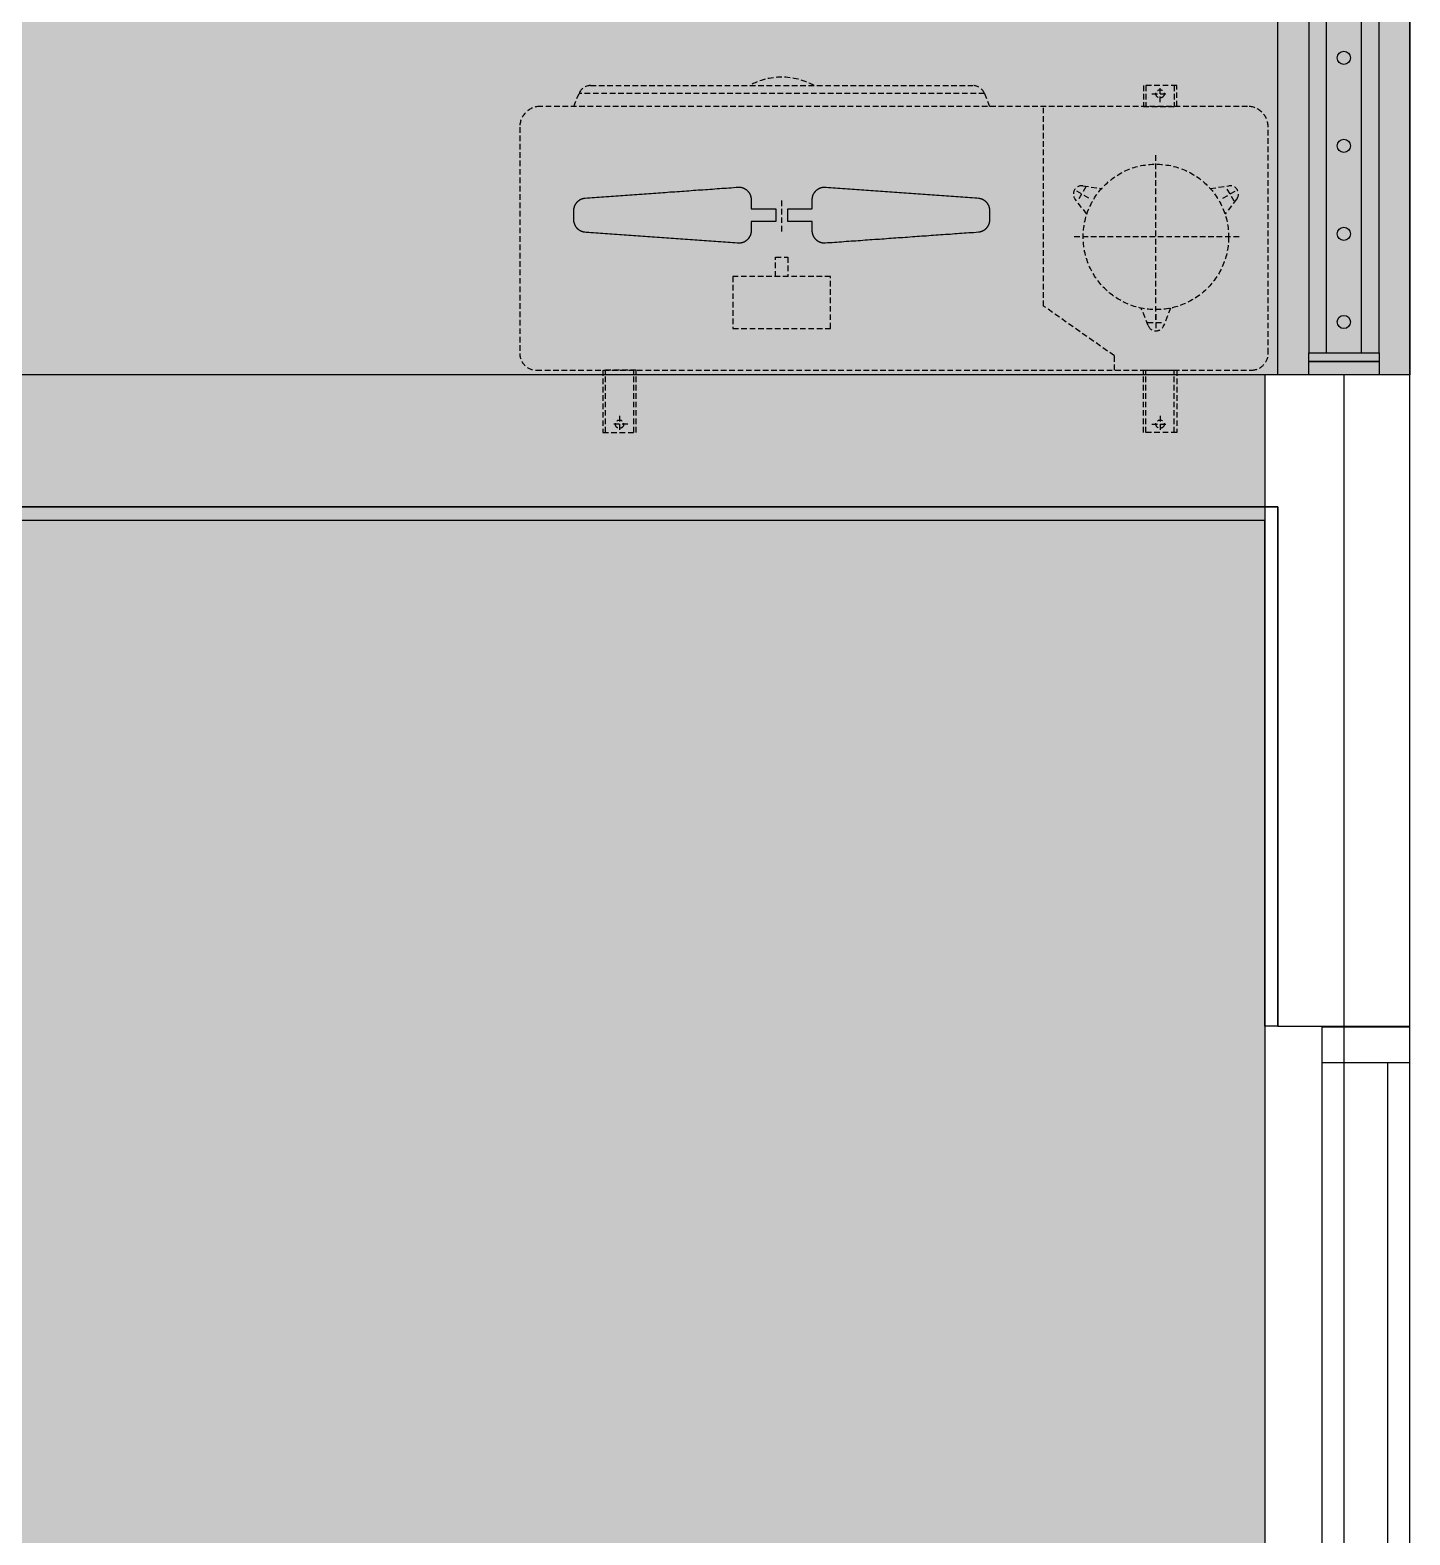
# Model space of a CAD drawing. Extents: x -523 to 13143, y -735 to 8898.
# Drawn here: x 10976 to 12543, y 2053 to 3763 of the extents above; entities that cross this region are included whole.
import ezdxf

# ---------------------------------------------------------------- set-up
doc = ezdxf.new("R2010")
doc.units = 0
doc.linetypes.add('HIDDEN', pattern=[9.525, 6.35, -3.175])
doc.layers.get('0').update_dxf_attribs({"color": 231, "linetype": 'CONTINUOUS'})
doc.layers.get('DEFPOINTS').update_dxf_attribs({"color": 191, "linetype": 'CONTINUOUS'})
for name, color, linetype in [('A-AREA-SPACE', 130, 'CONTINUOUS'), ('A-AREA-WALL-CENTER', 210, 'CONTINUOUS'), ('A-FNSH', 253, 'CONTINUOUS'), ('A-FURN', 251, 'CONTINUOUS'), ('A-GLAZ', 141, 'CONTINUOUS'), ('A-HIDD', 45, 'HIDDEN'), ('A-PATT', 252, 'CONTINUOUS'), ('A-RAIL', 153, 'CONTINUOUS'), ('A-WALL-PRTN', 6, 'CONTINUOUS')]:
    doc.layers.add(name, color=color, linetype=linetype)

# ---------------------------------------------------------------- blocks, each defined once
blk = doc.blocks.new('*U92')
at = {"layer": 'A-WALL-PRTN'}
for p, q in [((12543.4, 3371.1), (10023.4, 3371.1)), ((10023.4, 3371.1), (10023.4, 3321.1)), ((12543.4, 2631.1), (12543.4, 3371.1)), ((9873.4, 3221.1), (9873.4, 3321.1)), ((12393.4, 3221.1), (9873.4, 3221.1)), ((12393.4, 2631.1), (12393.4, 3221.1))]:
    blk.add_line(p, q, dxfattribs=at)
at = {"layer": 'A-WALL-PRTN', "linetype": 'CONTINUOUS'}
for p, q in [((9873.4, 3321.1), (10023.4, 3321.1)), ((12393.4, 2631.1), (12543.4, 2631.1))]:
    blk.add_line(p, q, dxfattribs=at)
blk = doc.blocks.new('*U107')
at = {"layer": 'A-FNSH', "linetype": 'CONTINUOUS'}
for p, q in [((9873.4, 3221.1), (9873.4, 3206.1)), ((12393.4, 2631.1), (12378.4, 2631.1))]:
    blk.add_line(p, q, dxfattribs=at)
at = {"layer": 'A-FNSH'}
for p, q in [((9873.4, 3221.1), (12393.4, 3221.1)), ((12393.4, 3221.1), (12393.4, 2631.1)), ((9873.4, 3206.1), (12378.4, 3206.1)), ((12378.4, 3206.1), (12378.4, 2631.1))]:
    blk.add_line(p, q, dxfattribs=at)
blk = doc.blocks.new('*U69')
for p in [(40, 75), (914.6, 75)]:
    blk.add_line(p, (1749.1, 75))
for points in [[(0, 100), (1789.1, 100), (1789.1, 0), (0, 0)], [(1749.1, 100), (1789.1, 100), (1789.1, 0), (1749.1, 0)]]:
    blk.add_lwpolyline(points, close=True)
blk = doc.blocks.new('250602-MB_CO_CAU_CÃN_HO_X1')
blk.add_circle((0, 0), 7.5)
blk = doc.blocks.new('*U65')
at = {"layer": 'A-RAIL'}
for points in [[(0, -10), (1060, -10), (1060, -160), (0, -160)], [(0, -125), (15, -125), (15, -45), (0, -45)], [(15, -125), (25, -125), (25, -45), (15, -45)], [(25, -45), (25, -125), (1035, -125), (1035, -45)], [(1045, -125), (1035, -125), (1035, -45), (1045, -45)], [(1060, -125), (1045, -125), (1045, -45), (1060, -45)], [(25, -65), (25, -105), (1035, -105), (1035, -65)]]:
    blk.add_lwpolyline(points, close=True, dxfattribs=at)
for p in [(100, -85), (200, -85), (300, -85), (400, -85), (500, -85), (600, -85), (700, -85), (800, -85), (900, -85), (1000, -85)]:
    blk.add_blockref('250602-MB_CO_CAU_CÃN_HO_X1', p, dxfattribs=at)
blk = doc.blocks.new('S1_CUCNONGDH')
at = {"linetype": 'HIDDEN'}
for p, q in [((727.2, 375.1), (727.2, 394)), ((717.8, 384.6), (736.7, 384.6)), ((722.5, 127.7), (722.5, 316.6)), ((646.4, 266.1), (630, 275.5)), ((642.9, 279), (633.5, 262.6)), ((798.6, 266.1), (815, 275.5)), ((811.5, 262.6), (802.1, 279)), ((297.5, 228.4), (297.5, 265.1)), ((816.9, 222.1), (628.1, 222.1)), ((713.1, 124.8), (731.9, 124.8)), ((722.5, 134.2), (722.5, 115.3)), ((113.3, 18.9), (113.3, 0)), ((727.2, 18.9), (727.2, 0)), ((122.8, 9.4), (103.9, 9.4)), ((717.8, 9.4), (736.7, 9.4))]:
    blk.add_line(p, q, dxfattribs=at)
for points in [[(61.4, 370.4), (67.3, 385.1, -0.306678), (80.4, 394), (514.6, 394, -0.306678), (527.7, 385.1), (533.6, 370.4)], [(644, 248.1), (630.8, 264.9, -0.677033), (639.5, 280.1), (660.8, 277.1)], [(784.2, 277.1), (805.5, 280.1, -0.677033), (814.2, 264.9), (801, 248.1)], [(739.2, 141.2), (731.3, 121.3, -0.677033), (713.7, 121.3), (705.8, 141.2)]]:
    blk.add_lwpolyline(points, format="xyb", dxfattribs=at)
for points in [[(708.3, 370.4), (746.1, 370.4), (746.1, 394), (708.3, 394)], [(242.1, 118.2), (352.9, 118.2), (352.9, 177), (242.1, 177)], [(132.2, 70.8), (94.4, 70.8), (94.4, 0), (132.2, 0)], [(708.3, 70.8), (746.1, 70.8), (746.1, 0), (708.3, 0)]]:
    blk.add_lwpolyline(points, close=True, dxfattribs=at)
for points in [[(711.2, 394), (711.2, 370.4)], [(743.3, 394), (743.3, 370.4)], [(527.7, 385.1), (67.3, 385.1)], [(675.3, 70.8), (675.3, 87), (595, 143.4), (595, 370.4)], [(290.6, 177), (290.6, 199), (304.4, 199), (304.4, 177)], [(97.3, 0), (97.3, 70.8)], [(129.4, 0), (129.4, 70.8)], [(711.2, 0), (711.2, 70.8)], [(743.3, 0), (743.3, 70.8)]]:
    blk.add_lwpolyline(points, dxfattribs=at)
blk.add_lwpolyline([(18.9, 70.8), (831.1, 70.8, 0.414214), (850, 89.7), (850, 346.8, 0.414214), (826.4, 370.4), (23.6, 370.4, 0.414214), (0, 346.8), (0, 89.7, 0.414214)], format="xyb", close=True, dxfattribs=at)
for points in [[(262.9, 263.9, 0), (262.9, 263.8, 0), (262.9, 263.6, 0), (262.9, 263.5, 0), (262.9, 263.3, 0), (262.9, 263.2, 0), (262.9, 263, 0), (262.9, 262.9, 0), (262.9, 262.7, 0), (262.9, 262.6, 0), (262.9, 262.4, 0), (262.9, 262.3, 0), (262.9, 262.1, 0), (262.9, 262, 0), (262.9, 261.8, 0), (262.9, 261.6, 0), (262.9, 261.5, 0), (262.9, 261.3, 0), (262.9, 261.2, 0), (262.9, 261, 0), (262.9, 260.9, 0), (262.9, 260.7, 0), (262.9, 260.6, 0), (262.9, 260.4, 0), (262.9, 260.3, 0), (262.9, 260.1, 0), (262.9, 260, 0), (262.9, 259.8, 0), (262.9, 259.7, 0), (262.9, 259.5, 0), (262.9, 259.4, 0), (262.9, 259.2, 0), (262.9, 259.1, 0), (262.9, 258.9, 0), (262.9, 258.8, 0), (262.9, 258.6, 0), (262.9, 258.5, 0), (262.9, 258.3, 0), (262.9, 258.2, 0), (262.9, 258, 0), (262.9, 257.9, 0), (262.9, 257.7, 0), (262.9, 257.6, 0), (262.9, 257.4, 0), (262.9, 257.3, 0), (262.9, 257.1, 0), (262.9, 257, 0), (262.9, 256.8, 0), (262.9, 256.7, 0), (262.9, 256.5, 0), (262.9, 256.4, 0), (262.9, 256.2, 0), (262.9, 256.1, 0), (262.9, 255.9, 0), (262.9, 255.8, 0), (262.9, 255.6, 0), (262.9, 255.5, 0), (262.9, 255.3, 0), (262.9, 255.2, 0), (262.9, 255, 0), (262.9, 254.9, 0), (262.9, 254.7, 0), (262.9, 254.6, 0), (262.9, 254.4, 0), (262.9, 254.3, 0), (262.9, 254.1, 0), (263.3, 254.1, 0), (263.8, 254.1, 0), (264.2, 254.1, 0), (264.6, 254.1, 0), (265.1, 254.1, 0), (265.5, 254.1, 0), (265.9, 254.1, 0), (266.3, 254.1, 0), (266.8, 254.1, 0), (267.2, 254.1, 0), (267.6, 254.1, 0), (268.1, 254.1, 0), (268.5, 254.1, 0), (268.9, 254.1, 0), (269.3, 254.1, 0), (269.8, 254.1, 0), (270.2, 254.1, 0), (270.6, 254.1, 0), (271.1, 254.1, 0), (271.5, 254.1, 0), (271.9, 254.1, 0), (272.3, 254.1, 0), (272.8, 254.1, 0), (273.2, 254.1, 0), (273.6, 254.1, 0), (274.1, 254.1, 0), (274.5, 254.1, 0), (274.9, 254.1, 0), (275.4, 254.1, 0), (275.8, 254.1, 0), (276.2, 254.1, 0), (276.6, 254.1, 0), (277.1, 254.1, 0), (277.5, 254.1, 0), (277.9, 254.1, 0), (278.4, 254.1, 0), (278.8, 254.1, 0), (279.2, 254.1, 0), (279.6, 254.1, 0), (280.1, 254.1, 0), (280.5, 254.1, 0), (280.9, 254.1, 0), (281.4, 254.1, 0), (281.8, 254.1, 0), (282.2, 254.1, 0), (282.6, 254.1, 0), (283.1, 254.1, 0), (283.5, 254.1, 0), (283.9, 254.1, 0), (284.4, 254.1, 0), (284.8, 254.1, 0), (285.2, 254.1, 0), (285.6, 254.1, 0), (286.1, 254.1, 0), (286.5, 254.1, 0), (286.9, 254.1, 0), (287.4, 254.1, 0), (287.8, 254.1, 0), (288.2, 254.1, 0), (288.6, 254.1, 0), (289.1, 254.1, 0), (289.5, 254.1, 0), (289.9, 254.1, 0), (290.4, 254.1, 0), (290.7, 254.1, 0), (290.7, 253.8, 0), (290.7, 253.6, 0), (290.7, 253.4, 0), (290.7, 253.2, 0), (290.7, 252.9, 0), (290.7, 252.7, 0), (290.7, 252.5, 0), (290.7, 252.3, 0), (290.7, 252, 0), (290.7, 251.8, 0), (290.7, 251.6, 0), (290.7, 251.4, 0), (290.7, 251.1, 0), (290.7, 250.9, 0), (290.7, 250.7, 0), (290.7, 250.5, 0), (290.7, 250.2, 0), (290.7, 250, 0), (290.7, 249.8, 0), (290.7, 249.5, 0), (290.7, 249.3, 0), (290.7, 249.1, 0), (290.7, 248.9, 0), (290.7, 248.6, 0), (290.7, 248.4, 0), (290.7, 248.2, 0), (290.7, 248, 0), (290.7, 247.7, 0), (290.7, 247.5, 0), (290.7, 247.3, 0), (290.7, 247.1, 0), (290.7, 246.8, 0), (290.7, 246.6, 0), (290.7, 246.4, 0), (290.7, 246.2, 0), (290.7, 245.9, 0), (290.7, 245.7, 0), (290.7, 245.5, 0), (290.7, 245.2, 0), (290.7, 245, 0), (290.7, 244.8, 0), (290.7, 244.6, 0), (290.7, 244.3, 0), (290.7, 244.1, 0), (290.7, 243.9, 0), (290.7, 243.7, 0), (290.7, 243.4, 0), (290.7, 243.2, 0), (290.7, 243, 0), (290.7, 242.8, 0), (290.7, 242.5, 0), (290.7, 242.3, 0), (290.7, 242.1, 0), (290.7, 241.8, 0), (290.7, 241.6, 0), (290.7, 241.4, 0), (290.7, 241.2, 0), (290.7, 240.9, 0), (290.7, 240.7, 0), (290.7, 240.5, 0), (290.7, 240.3, 0), (290.7, 240, 0), (290.7, 239.8, 0), (290.7, 239.6, 0), (290.6, 239.4, 0), (290.1, 239.4, 0), (289.7, 239.4, 0), (289.3, 239.4, 0), (288.9, 239.4, 0), (288.4, 239.4, 0), (288, 239.4, 0), (287.6, 239.4, 0), (287.1, 239.4, 0), (286.7, 239.4, 0), (286.3, 239.4, 0), (285.9, 239.4, 0), (285.4, 239.4, 0), (285, 239.4, 0), (284.6, 239.4, 0), (284.1, 239.4, 0), (283.7, 239.4, 0), (283.3, 239.4, 0), (282.9, 239.4, 0), (282.4, 239.4, 0), (282, 239.4, 0), (281.6, 239.4, 0), (281.1, 239.4, 0), (280.7, 239.4, 0), (280.3, 239.4, 0), (279.9, 239.4, 0), (279.4, 239.4, 0), (279, 239.4, 0), (278.6, 239.4, 0), (278.1, 239.4, 0), (277.7, 239.4, 0), (277.3, 239.4, 0), (276.9, 239.4, 0), (276.4, 239.4, 0), (276, 239.4, 0), (275.6, 239.4, 0), (275.1, 239.4, 0), (274.7, 239.4, 0), (274.3, 239.4, 0), (273.9, 239.4, 0), (273.4, 239.4, 0), (273, 239.4, 0), (272.6, 239.4, 0), (272.1, 239.4, 0), (271.7, 239.4, 0), (271.3, 239.4, 0), (270.9, 239.4, 0), (270.4, 239.4, 0), (270, 239.4, 0), (269.6, 239.4, 0), (269.1, 239.4, 0), (268.7, 239.4, 0), (268.3, 239.4, 0), (267.8, 239.4, 0), (267.4, 239.4, 0), (267, 239.4, 0), (266.6, 239.4, 0), (266.1, 239.4, 0), (265.7, 239.4, 0), (265.3, 239.4, 0), (264.8, 239.4, 0), (264.4, 239.4, 0), (264, 239.4, 0), (263.6, 239.4, 0), (263.1, 239.4, 0), (262.9, 239.4, 0), (262.9, 239.2, 0), (262.9, 239.1, 0), (262.9, 238.9, 0), (262.9, 238.8, 0), (262.9, 238.6, 0), (262.9, 238.5, 0), (262.9, 238.3, 0), (262.9, 238.2, 0), (262.9, 238, 0), (262.9, 237.9, 0), (262.9, 237.7, 0), (262.9, 237.6, 0), (262.9, 237.4, 0), (262.9, 237.3, 0), (262.9, 237.1, 0), (262.9, 237, 0), (262.9, 236.8, 0), (262.9, 236.7, 0), (262.9, 236.5, 0), (262.9, 236.3, 0), (262.9, 236.2, 0), (262.9, 236, 0), (262.9, 235.9, 0), (262.9, 235.7, 0), (262.9, 235.6, 0), (262.9, 235.4, 0), (262.9, 235.3, 0), (262.9, 235.1, 0), (262.9, 235, 0), (262.9, 234.8, 0), (262.9, 234.7, 0), (262.9, 234.5, 0), (262.9, 234.4, 0), (262.9, 234.2, 0), (262.9, 234.1, 0), (262.9, 233.9, 0), (262.9, 233.8, 0), (262.9, 233.6, 0), (262.9, 233.5, 0), (262.9, 233.3, 0), (262.9, 233.2, 0), (262.9, 233, 0), (262.9, 232.9, 0), (262.9, 232.7, 0), (262.9, 232.6, 0), (262.9, 232.4, 0), (262.9, 232.3, 0), (262.9, 232.1, 0), (262.9, 232, 0), (262.9, 231.8, 0), (262.9, 231.7, 0), (262.9, 231.5, 0), (262.9, 231.4, 0), (262.9, 231.2, 0), (262.9, 231.1, 0), (262.9, 230.9, 0), (262.9, 230.8, 0), (262.9, 230.6, 0), (262.9, 230.5, 0), (262.9, 230.3, 0), (262.9, 230.2, 0), (262.9, 230, 0), (262.9, 229.9, 0), (262.9, 229.7, 0), (262.9, 229.5, 0), (262.9, 229.3, 0), (262.9, 229.1, 0), (262.9, 228.9, 0), (262.8, 228.6, 0), (262.8, 228.4, 0), (262.8, 228.2, 0), (262.8, 228, 0), (262.8, 227.7, 0), (262.7, 227.5, 0), (262.7, 227.3, 0), (262.7, 227.1, 0), (262.6, 226.9, 0), (262.6, 226.6, 0), (262.5, 226.4, 0), (262.5, 226.2, 0), (262.4, 226, 0), (262.4, 225.7, 0), (262.3, 225.5, 0), (262.3, 225.3, 0), (262.2, 225.1, 0), (262.1, 224.9, 0), (262.1, 224.7, 0), (262, 224.4, 0), (261.9, 224.2, 0), (261.8, 224, 0), (261.7, 223.8, 0), (261.6, 223.6, 0), (261.6, 223.4, 0), (261.5, 223.2, 0), (261.4, 223, 0), (261.3, 222.8, 0), (261.2, 222.6, 0), (261.1, 222.4, 0), (260.9, 222.2, 0), (260.8, 222, 0), (260.7, 221.8, 0), (260.6, 221.6, 0), (260.5, 221.4, 0), (260.4, 221.2, 0), (260.2, 221, 0), (260.1, 220.8, 0), (260, 220.7, 0), (259.9, 220.5, 0), (259.7, 220.3, 0), (259.6, 220.1, 0), (259.4, 220, 0), (259.3, 219.8, 0), (259.2, 219.6, 0), (259, 219.5, 0), (258.9, 219.3, 0), (258.7, 219.2, 0), (258.6, 219, 0), (258.4, 218.8, 0), (258.3, 218.7, 0), (258.1, 218.6, 0), (258, 218.4, 0), (257.8, 218.3, 0), (257.6, 218.1, 0), (257.5, 218, 0), (257.3, 217.9, 0), (257.1, 217.7, 0), (257, 217.6, 0), (256.8, 217.5, 0), (256.6, 217.3, 0), (256.4, 217.2, 0), (256.2, 217.1, 0), (256.1, 217, 0), (255.9, 216.9, 0), (255.7, 216.8, 0), (255.5, 216.6, 0), (255.3, 216.5, 0), (255.1, 216.4, 0), (254.9, 216.3, 0), (254.7, 216.2, 0), (254.5, 216.1, 0), (254.3, 216.1, 0), (254.1, 216, 0), (253.9, 215.9, 0), (253.7, 215.8, 0), (253.5, 215.7, 0), (253.3, 215.7, 0), (253.1, 215.6, 0), (252.9, 215.5, 0), (252.7, 215.5, 0), (252.5, 215.4, 0), (252.3, 215.3, 0), (252.1, 215.3, 0), (251.8, 215.2, 0), (251.6, 215.2, 0), (251.4, 215.2, 0), (251.2, 215.1, 0), (251, 215.1, 0), (250.8, 215.1, 0), (250.6, 215, 0), (250.4, 215, 0), (250.2, 215, 0), (249.9, 215, 0), (249.7, 215, 0), (249.5, 214.9, 0), (249.3, 214.9, 0), (249.1, 214.9, 0), (248.9, 214.9, 0), (248.7, 214.9, 0), (248.5, 215, 0), (248.3, 215, 0), (248, 215, 0), (246.9, 215.1, 0), (244.3, 215.2, 0), (241.6, 215.4, 0), (238.9, 215.6, 0), (236.2, 215.8, 0), (233.6, 216, 0), (230.9, 216.2, 0), (228.2, 216.4, 0), (225.5, 216.6, 0), (222.8, 216.8, 0), (220.2, 217, 0), (217.5, 217.1, 0), (214.8, 217.3, 0), (212.1, 217.5, 0), (209.5, 217.7, 0), (206.8, 217.9, 0), (204.1, 218.1, 0), (201.4, 218.3, 0), (198.7, 218.5, 0), (196.1, 218.7, 0), (193.4, 218.9, 0), (190.7, 219, 0), (188, 219.2, 0), (185.4, 219.4, 0), (182.7, 219.6, 0), (180, 219.8, 0), (177.3, 220, 0), (174.6, 220.2, 0), (172, 220.4, 0), (169.3, 220.6, 0), (166.6, 220.8, 0), (163.9, 220.9, 0), (161.3, 221.1, 0), (158.6, 221.3, 0), (155.9, 221.5, 0), (153.2, 221.7, 0), (150.5, 221.9, 0), (147.9, 222.1, 0), (145.2, 222.3, 0), (142.5, 222.5, 0), (139.8, 222.7, 0), (137.2, 222.9, 0), (134.5, 223, 0), (131.8, 223.2, 0), (129.1, 223.4, 0), (126.4, 223.6, 0), (123.8, 223.8, 0), (121.1, 224, 0), (118.4, 224.2, 0), (115.7, 224.4, 0), (113.1, 224.6, 0), (110.4, 224.8, 0), (107.7, 224.9, 0), (105, 225.1, 0), (102.3, 225.3, 0), (99.7, 225.5, 0), (97, 225.7, 0), (94.3, 225.9, 0), (91.6, 226.1, 0), (89, 226.3, 0), (86.3, 226.5, 0), (83.6, 226.7, 0), (80.9, 226.8, 0), (78.3, 227, 0), (75.6, 227.2, 0), (74, 227.3, 0), (73.9, 227.4, 0), (73.7, 227.4, 0), (73.5, 227.4, 0), (73.3, 227.4, 0), (73.1, 227.5, 0), (72.9, 227.5, 0), (72.7, 227.5, 0), (72.5, 227.6, 0), (72.3, 227.6, 0), (72.1, 227.7, 0), (71.9, 227.7, 0), (71.7, 227.8, 0), (71.5, 227.8, 0), (71.3, 227.9, 0), (71.1, 228, 0), (70.9, 228, 0), (70.7, 228.1, 0), (70.5, 228.2, 0), (70.3, 228.3, 0), (70.1, 228.3, 0), (69.9, 228.4, 0), (69.7, 228.5, 0), (69.5, 228.6, 0), (69.3, 228.7, 0), (69.1, 228.8, 0), (68.9, 228.9, 0), (68.7, 229, 0), (68.5, 229.1, 0), (68.3, 229.2, 0), (68.1, 229.4, 0), (68, 229.5, 0), (67.8, 229.6, 0), (67.6, 229.7, 0), (67.4, 229.9, 0), (67.2, 230, 0), (67, 230.1, 0), (66.9, 230.3, 0), (66.7, 230.4, 0), (66.5, 230.6, 0), (66.3, 230.7, 0), (66.2, 230.9, 0), (66, 231, 0), (65.8, 231.2, 0), (65.7, 231.3, 0), (65.5, 231.5, 0), (65.4, 231.7, 0), (65.2, 231.8, 0), (65.1, 232, 0), (64.9, 232.2, 0), (64.8, 232.4, 0), (64.6, 232.6, 0), (64.5, 232.7, 0), (64.3, 232.9, 0), (64.2, 233.1, 0), (64.1, 233.3, 0), (63.9, 233.5, 0), (63.8, 233.7, 0), (63.7, 233.9, 0), (63.6, 234.1, 0), (63.4, 234.3, 0), (63.3, 234.5, 0), (63.2, 234.7, 0), (63.1, 234.9, 0), (63, 235.1, 0), (62.9, 235.3, 0), (62.8, 235.5, 0), (62.7, 235.7, 0), (62.6, 235.9, 0), (62.5, 236.1, 0), (62.4, 236.4, 0), (62.4, 236.6, 0), (62.3, 236.8, 0), (62.2, 237, 0), (62.1, 237.2, 0), (62.1, 237.4, 0), (62, 237.6, 0), (61.9, 237.9, 0), (61.9, 238.1, 0), (61.8, 238.3, 0), (61.8, 238.5, 0), (61.7, 238.7, 0), (61.7, 238.9, 0), (61.6, 239.2, 0), (61.6, 239.4, 0), (61.6, 239.6, 0), (61.5, 239.8, 0), (61.5, 240, 0), (61.5, 240.2, 0), (61.5, 240.4, 0), (61.4, 240.7, 0), (61.4, 240.9, 0), (61.4, 241.1, 0), (61.4, 241.3, 0), (61.4, 241.5, 0), (61.4, 241.7, 0), (61.4, 241.9, 0), (61.4, 242.1, 0), (61.4, 242.2, 0), (61.4, 242.4, 0), (61.4, 242.5, 0), (61.4, 242.7, 0), (61.4, 242.8, 0), (61.4, 243, 0), (61.4, 243.1, 0), (61.4, 243.3, 0), (61.4, 243.4, 0), (61.4, 243.6, 0), (61.4, 243.7, 0), (61.4, 243.8, 0), (61.4, 244, 0), (61.4, 244.1, 0), (61.4, 244.3, 0), (61.4, 244.4, 0), (61.4, 244.6, 0), (61.4, 244.7, 0), (61.4, 244.9, 0), (61.4, 245, 0), (61.4, 245.2, 0), (61.4, 245.3, 0), (61.4, 245.5, 0), (61.4, 245.6, 0), (61.4, 245.8, 0), (61.4, 245.9, 0), (61.4, 246.1, 0), (61.4, 246.2, 0), (61.4, 246.4, 0), (61.4, 246.5, 0), (61.4, 246.7, 0), (61.4, 246.8, 0), (61.4, 247, 0), (61.4, 247.1, 0), (61.4, 247.3, 0), (61.4, 247.4, 0), (61.4, 247.5, 0), (61.4, 247.7, 0), (61.4, 247.8, 0), (61.4, 248, 0), (61.4, 248.1, 0), (61.4, 248.3, 0), (61.4, 248.4, 0), (61.4, 248.6, 0), (61.4, 248.7, 0), (61.4, 248.9, 0), (61.4, 249, 0), (61.4, 249.2, 0), (61.4, 249.3, 0), (61.4, 249.5, 0), (61.4, 249.6, 0), (61.4, 249.8, 0), (61.4, 249.9, 0), (61.4, 250.1, 0), (61.4, 250.2, 0), (61.4, 250.4, 0), (61.4, 250.5, 0), (61.4, 250.7, 0), (61.4, 250.8, 0), (61.4, 251, 0), (61.4, 251.1, 0), (61.4, 251.2, 0), (61.4, 251.4, 0), (61.4, 251.5, 0), (61.4, 251.7, 0), (61.4, 251.9, 0), (61.4, 252.2, 0), (61.4, 252.4, 0), (61.4, 252.6, 0), (61.4, 252.8, 0), (61.5, 253, 0), (61.5, 253.2, 0), (61.5, 253.4, 0), (61.5, 253.6, 0), (61.6, 253.9, 0), (61.6, 254.1, 0), (61.6, 254.3, 0), (61.7, 254.5, 0), (61.7, 254.7, 0), (61.8, 254.9, 0), (61.8, 255.1, 0), (61.9, 255.4, 0), (61.9, 255.6, 0), (62, 255.8, 0), (62, 256, 0), (62.1, 256.2, 0), (62.2, 256.4, 0), (62.2, 256.7, 0), (62.3, 256.9, 0), (62.4, 257.1, 0), (62.5, 257.3, 0), (62.6, 257.5, 0), (62.7, 257.7, 0), (62.8, 257.9, 0), (62.8, 258.1, 0), (62.9, 258.3, 0), (63.1, 258.6, 0), (63.2, 258.8, 0), (63.3, 259, 0), (63.4, 259.2, 0), (63.5, 259.4, 0), (63.6, 259.6, 0), (63.7, 259.8, 0), (63.9, 260, 0), (64, 260.1, 0), (64.1, 260.3, 0), (64.3, 260.5, 0), (64.4, 260.7, 0), (64.5, 260.9, 0), (64.7, 261.1, 0), (64.8, 261.3, 0), (65, 261.4, 0), (65.1, 261.6, 0), (65.3, 261.8, 0), (65.4, 262, 0), (65.6, 262.1, 0), (65.8, 262.3, 0), (65.9, 262.4, 0), (66.1, 262.6, 0), (66.3, 262.8, 0), (66.4, 262.9, 0), (66.6, 263.1, 0), (66.8, 263.2, 0), (67, 263.3, 0), (67.1, 263.5, 0), (67.3, 263.6, 0), (67.5, 263.8, 0), (67.7, 263.9, 0), (67.9, 264, 0), (68.1, 264.1, 0), (68.2, 264.2, 0), (68.4, 264.4, 0), (68.6, 264.5, 0), (68.8, 264.6, 0), (69, 264.7, 0), (69.2, 264.8, 0), (69.4, 264.9, 0), (69.6, 265, 0), (69.8, 265.1, 0), (70, 265.2, 0), (70.2, 265.2, 0), (70.4, 265.3, 0), (70.6, 265.4, 0), (70.8, 265.5, 0), (71, 265.6, 0), (71.2, 265.6, 0), (71.4, 265.7, 0), (71.6, 265.7, 0), (71.8, 265.8, 0), (72, 265.9, 0), (72.2, 265.9, 0), (72.4, 265.9, 0), (72.6, 266, 0), (72.8, 266, 0), (73, 266.1, 0), (73.2, 266.1, 0), (73.4, 266.1, 0), (73.6, 266.2, 0), (73.8, 266.2, 0), (73.9, 266.2, 0), (74.2, 266.2, 0), (76.9, 266.4, 0), (79.6, 266.6, 0), (82.2, 266.8, 0), (84.9, 267, 0), (87.6, 267.2, 0), (90.3, 267.4, 0), (93, 267.6, 0), (95.6, 267.7, 0), (98.3, 267.9, 0), (101, 268.1, 0), (103.7, 268.3, 0), (106.3, 268.5, 0), (109, 268.7, 0), (111.7, 268.9, 0), (114.4, 269.1, 0), (117.1, 269.3, 0), (119.7, 269.5, 0), (122.4, 269.6, 0), (125.1, 269.8, 0), (127.8, 270, 0), (130.4, 270.2, 0), (133.1, 270.4, 0), (135.8, 270.6, 0), (138.5, 270.8, 0), (141.2, 271, 0), (143.8, 271.2, 0), (146.5, 271.4, 0), (149.2, 271.5, 0), (151.9, 271.7, 0), (154.5, 271.9, 0), (157.2, 272.1, 0), (159.9, 272.3, 0), (162.6, 272.5, 0), (165.3, 272.7, 0), (167.9, 272.9, 0), (170.6, 273.1, 0), (173.3, 273.3, 0), (176, 273.4, 0), (178.6, 273.6, 0), (181.3, 273.8, 0), (184, 274, 0), (186.7, 274.2, 0), (189.4, 274.4, 0), (192, 274.6, 0), (194.7, 274.8, 0), (197.4, 275, 0), (200.1, 275.2, 0), (202.7, 275.4, 0), (205.4, 275.5, 0), (208.1, 275.7, 0), (210.8, 275.9, 0), (213.4, 276.1, 0), (216.1, 276.3, 0), (218.8, 276.5, 0), (221.5, 276.7, 0), (224.2, 276.9, 0), (226.8, 277.1, 0), (229.5, 277.3, 0), (232.2, 277.4, 0), (234.9, 277.6, 0), (237.5, 277.8, 0), (240.2, 278, 0), (242.9, 278.2, 0), (245.6, 278.4, 0), (247.9, 278.6, 0), (248.1, 278.6, 0), (248.4, 278.6, 0), (248.6, 278.6, 0), (248.8, 278.6, 0), (249, 278.6, 0), (249.2, 278.6, 0), (249.4, 278.6, 0), (249.6, 278.6, 0), (249.8, 278.6, 0), (250, 278.6, 0), (250.3, 278.5, 0), (250.5, 278.5, 0), (250.7, 278.5, 0), (250.9, 278.5, 0), (251.1, 278.4, 0), (251.3, 278.4, 0), (251.5, 278.4, 0), (251.7, 278.3, 0), (252, 278.3, 0), (252.2, 278.2, 0), (252.4, 278.2, 0), (252.6, 278.1, 0), (252.8, 278.1, 0), (253, 278, 0), (253.2, 277.9, 0), (253.4, 277.8, 0), (253.6, 277.8, 0), (253.8, 277.7, 0), (254, 277.6, 0), (254.2, 277.5, 0), (254.4, 277.4, 0), (254.6, 277.4, 0), (254.8, 277.3, 0), (255, 277.2, 0), (255.2, 277.1, 0), (255.4, 277, 0), (255.6, 276.8, 0), (255.8, 276.7, 0), (256, 276.6, 0), (256.1, 276.5, 0), (256.3, 276.4, 0), (256.5, 276.3, 0), (256.7, 276.1, 0), (256.9, 276, 0), (257, 275.9, 0), (257.2, 275.8, 0), (257.4, 275.6, 0), (257.5, 275.5, 0), (257.7, 275.4, 0), (257.9, 275.2, 0), (258, 275.1, 0), (258.2, 274.9, 0), (258.3, 274.8, 0), (258.5, 274.6, 0), (258.7, 274.5, 0), (258.8, 274.3, 0), (258.9, 274.2, 0), (259.1, 274, 0), (259.2, 273.8, 0), (259.4, 273.7, 0), (259.5, 273.5, 0), (259.7, 273.3, 0), (259.8, 273.2, 0), (259.9, 273, 0), (260.1, 272.8, 0), (260.2, 272.6, 0), (260.3, 272.4, 0), (260.4, 272.2, 0), (260.5, 272.1, 0), (260.7, 271.9, 0), (260.8, 271.7, 0), (260.9, 271.5, 0), (261, 271.3, 0), (261.1, 271.1, 0), (261.2, 270.9, 0), (261.3, 270.7, 0), (261.4, 270.5, 0), (261.5, 270.3, 0), (261.6, 270.1, 0), (261.7, 269.9, 0), (261.8, 269.6, 0), (261.9, 269.4, 0), (261.9, 269.2, 0), (262, 269, 0), (262.1, 268.8, 0), (262.2, 268.6, 0), (262.2, 268.4, 0), (262.3, 268.1, 0), (262.3, 267.9, 0), (262.4, 267.7, 0), (262.5, 267.5, 0), (262.5, 267.2, 0), (262.6, 267, 0), (262.6, 266.8, 0), (262.6, 266.6, 0), (262.7, 266.4, 0), (262.7, 266.1, 0), (262.7, 265.9, 0), (262.8, 265.7, 0), (262.8, 265.5, 0), (262.8, 265.2, 0), (262.8, 265, 0), (262.8, 264.8, 0), (262.9, 264.6, 0), (262.9, 264.4, 0), (262.9, 264.1, 0), (262.9, 263.9, 0)], [(520.9, 227.3, 0), (518.2, 227.1, 0), (515.5, 226.9, 0), (512.8, 226.8, 0), (510.2, 226.6, 0), (507.5, 226.4, 0), (504.8, 226.2, 0), (502.1, 226, 0), (499.4, 225.8, 0), (496.8, 225.6, 0), (494.1, 225.4, 0), (491.4, 225.2, 0), (488.7, 225, 0), (486.1, 224.9, 0), (483.4, 224.7, 0), (480.7, 224.5, 0), (478, 224.3, 0), (475.3, 224.1, 0), (472.7, 223.9, 0), (470, 223.7, 0), (467.3, 223.5, 0), (464.6, 223.3, 0), (462, 223.1, 0), (459.3, 223, 0), (456.6, 222.8, 0), (453.9, 222.6, 0), (451.2, 222.4, 0), (448.6, 222.2, 0), (445.9, 222, 0), (443.2, 221.8, 0), (440.5, 221.6, 0), (437.9, 221.4, 0), (435.2, 221.2, 0), (432.5, 221.1, 0), (429.8, 220.9, 0), (427.1, 220.7, 0), (424.5, 220.5, 0), (421.8, 220.3, 0), (419.1, 220.1, 0), (416.4, 219.9, 0), (413.8, 219.7, 0), (411.1, 219.5, 0), (408.4, 219.3, 0), (405.7, 219.2, 0), (403.1, 219, 0), (400.4, 218.8, 0), (397.7, 218.6, 0), (395, 218.4, 0), (392.3, 218.2, 0), (389.7, 218, 0), (387, 217.8, 0), (384.3, 217.6, 0), (381.6, 217.4, 0), (379, 217.2, 0), (376.3, 217.1, 0), (373.6, 216.9, 0), (370.9, 216.7, 0), (368.2, 216.5, 0), (365.6, 216.3, 0), (362.9, 216.1, 0), (360.2, 215.9, 0), (357.5, 215.7, 0), (354.9, 215.5, 0), (352.2, 215.3, 0), (349.5, 215.2, 0), (347.1, 215, 0), (346.9, 215, 0), (346.7, 215, 0), (346.4, 214.9, 0), (346.2, 214.9, 0), (346, 214.9, 0), (345.8, 214.9, 0), (345.6, 214.9, 0), (345.4, 215, 0), (345.2, 215, 0), (345, 215, 0), (344.8, 215, 0), (344.5, 215, 0), (344.3, 215, 0), (344.1, 215.1, 0), (343.9, 215.1, 0), (343.7, 215.1, 0), (343.5, 215.2, 0), (343.3, 215.2, 0), (343.1, 215.3, 0), (342.8, 215.3, 0), (342.6, 215.4, 0), (342.4, 215.4, 0), (342.2, 215.5, 0), (342, 215.6, 0), (341.8, 215.6, 0), (341.6, 215.7, 0), (341.4, 215.8, 0), (341.2, 215.8, 0), (341, 215.9, 0), (340.8, 216, 0), (340.6, 216.1, 0), (340.4, 216.2, 0), (340.2, 216.3, 0), (340, 216.4, 0), (339.8, 216.5, 0), (339.6, 216.6, 0), (339.4, 216.7, 0), (339.2, 216.8, 0), (339, 216.9, 0), (338.9, 217, 0), (338.7, 217.1, 0), (338.5, 217.3, 0), (338.3, 217.4, 0), (338.1, 217.5, 0), (338, 217.6, 0), (337.8, 217.8, 0), (337.6, 217.9, 0), (337.5, 218.1, 0), (337.3, 218.2, 0), (337.1, 218.3, 0), (337, 218.5, 0), (336.8, 218.6, 0), (336.7, 218.8, 0), (336.5, 218.9, 0), (336.4, 219.1, 0), (336.2, 219.2, 0), (336.1, 219.4, 0), (335.9, 219.5, 0), (335.8, 219.7, 0), (335.6, 219.9, 0), (335.5, 220, 0), (335.4, 220.2, 0), (335.2, 220.4, 0), (335.1, 220.6, 0), (335, 220.7, 0), (334.8, 220.9, 0), (334.7, 221.1, 0), (334.6, 221.3, 0), (334.5, 221.5, 0), (334.3, 221.7, 0), (334.2, 221.9, 0), (334.1, 222.1, 0), (334, 222.3, 0), (333.9, 222.5, 0), (333.8, 222.7, 0), (333.7, 222.9, 0), (333.6, 223.1, 0), (333.5, 223.3, 0), (333.4, 223.5, 0), (333.3, 223.7, 0), (333.2, 223.9, 0), (333.1, 224.1, 0), (333.1, 224.3, 0), (333, 224.5, 0), (332.9, 224.8, 0), (332.8, 225, 0), (332.8, 225.2, 0), (332.7, 225.4, 0), (332.7, 225.6, 0), (332.6, 225.8, 0), (332.5, 226.1, 0), (332.5, 226.3, 0), (332.4, 226.5, 0), (332.4, 226.7, 0), (332.4, 227, 0), (332.3, 227.2, 0), (332.3, 227.4, 0), (332.3, 227.6, 0), (332.2, 227.8, 0), (332.2, 228.1, 0), (332.2, 228.3, 0), (332.2, 228.5, 0), (332.2, 228.7, 0), (332.1, 229, 0), (332.1, 229.2, 0), (332.1, 229.4, 0), (332.1, 229.6, 0), (332.1, 229.8, 0), (332.1, 229.9, 0), (332.1, 230.1, 0), (332.1, 230.2, 0), (332.1, 230.4, 0), (332.1, 230.5, 0), (332.1, 230.7, 0), (332.1, 230.8, 0), (332.1, 231, 0), (332.1, 231.1, 0), (332.1, 231.3, 0), (332.1, 231.4, 0), (332.1, 231.6, 0), (332.1, 231.7, 0), (332.1, 231.9, 0), (332.1, 232, 0), (332.1, 232.2, 0), (332.1, 232.3, 0), (332.1, 232.5, 0), (332.1, 232.6, 0), (332.1, 232.8, 0), (332.1, 232.9, 0), (332.1, 233.1, 0), (332.1, 233.2, 0), (332.1, 233.4, 0), (332.1, 233.6, 0), (332.1, 233.7, 0), (332.1, 233.9, 0), (332.1, 234, 0), (332.1, 234.2, 0), (332.1, 234.3, 0), (332.1, 234.5, 0), (332.1, 234.6, 0), (332.1, 234.8, 0), (332.1, 234.9, 0), (332.1, 235.1, 0), (332.1, 235.2, 0), (332.1, 235.4, 0), (332.1, 235.5, 0), (332.1, 235.7, 0), (332.1, 235.8, 0), (332.1, 236, 0), (332.1, 236.1, 0), (332.1, 236.3, 0), (332.1, 236.4, 0), (332.1, 236.6, 0), (332.1, 236.7, 0), (332.1, 236.9, 0), (332.1, 237, 0), (332.1, 237.2, 0), (332.1, 237.3, 0), (332.1, 237.5, 0), (332.1, 237.6, 0), (332.1, 237.8, 0), (332.1, 237.9, 0), (332.1, 238.1, 0), (332.1, 238.2, 0), (332.1, 238.4, 0), (332.1, 238.5, 0), (332.1, 238.7, 0), (332.1, 238.8, 0), (332.1, 239, 0), (332.1, 239.1, 0), (332.1, 239.3, 0), (332.1, 239.4, 0), (331.7, 239.4, 0), (331.2, 239.4, 0), (330.8, 239.4, 0), (330.4, 239.4, 0), (330, 239.4, 0), (329.5, 239.4, 0), (329.1, 239.4, 0), (328.7, 239.4, 0), (328.2, 239.4, 0), (327.8, 239.4, 0), (327.4, 239.4, 0), (327, 239.4, 0), (326.5, 239.4, 0), (326.1, 239.4, 0), (325.7, 239.4, 0), (325.2, 239.4, 0), (324.8, 239.4, 0), (324.4, 239.4, 0), (324, 239.4, 0), (323.5, 239.4, 0), (323.1, 239.4, 0), (322.7, 239.4, 0), (322.2, 239.4, 0), (321.8, 239.4, 0), (321.4, 239.4, 0), (320.9, 239.4, 0), (320.5, 239.4, 0), (320.1, 239.4, 0), (319.7, 239.4, 0), (319.2, 239.4, 0), (318.8, 239.4, 0), (318.4, 239.4, 0), (317.9, 239.4, 0), (317.5, 239.4, 0), (317.1, 239.4, 0), (316.7, 239.4, 0), (316.2, 239.4, 0), (315.8, 239.4, 0), (315.4, 239.4, 0), (314.9, 239.4, 0), (314.5, 239.4, 0), (314.1, 239.4, 0), (313.7, 239.4, 0), (313.2, 239.4, 0), (312.8, 239.4, 0), (312.4, 239.4, 0), (311.9, 239.4, 0), (311.5, 239.4, 0), (311.1, 239.4, 0), (310.7, 239.4, 0), (310.2, 239.4, 0), (309.8, 239.4, 0), (309.4, 239.4, 0), (308.9, 239.4, 0), (308.5, 239.4, 0), (308.1, 239.4, 0), (307.7, 239.4, 0), (307.2, 239.4, 0), (306.8, 239.4, 0), (306.4, 239.4, 0), (305.9, 239.4, 0), (305.5, 239.4, 0), (305.1, 239.4, 0), (304.7, 239.4, 0), (304.3, 239.5, 0), (304.3, 239.7, 0), (304.3, 239.9, 0), (304.3, 240.1, 0), (304.3, 240.4, 0), (304.3, 240.6, 0), (304.3, 240.8, 0), (304.3, 241, 0), (304.3, 241.3, 0), (304.3, 241.5, 0), (304.3, 241.7, 0), (304.3, 242, 0), (304.3, 242.2, 0), (304.3, 242.4, 0), (304.3, 242.6, 0), (304.3, 242.9, 0), (304.3, 243.1, 0), (304.3, 243.3, 0), (304.3, 243.5, 0), (304.3, 243.8, 0), (304.3, 244, 0), (304.3, 244.2, 0), (304.3, 244.4, 0), (304.3, 244.7, 0), (304.3, 244.9, 0), (304.3, 245.1, 0), (304.3, 245.3, 0), (304.3, 245.6, 0), (304.3, 245.8, 0), (304.3, 246, 0), (304.3, 246.3, 0), (304.3, 246.5, 0), (304.3, 246.7, 0), (304.3, 246.9, 0), (304.3, 247.2, 0), (304.3, 247.4, 0), (304.3, 247.6, 0), (304.3, 247.8, 0), (304.3, 248.1, 0), (304.3, 248.3, 0), (304.3, 248.5, 0), (304.3, 248.7, 0), (304.3, 249, 0), (304.3, 249.2, 0), (304.3, 249.4, 0), (304.3, 249.7, 0), (304.3, 249.9, 0), (304.3, 250.1, 0), (304.3, 250.3, 0), (304.3, 250.6, 0), (304.3, 250.8, 0), (304.3, 251, 0), (304.3, 251.2, 0), (304.3, 251.5, 0), (304.3, 251.7, 0), (304.3, 251.9, 0), (304.3, 252.1, 0), (304.3, 252.4, 0), (304.3, 252.6, 0), (304.3, 252.8, 0), (304.3, 253, 0), (304.3, 253.3, 0), (304.3, 253.5, 0), (304.3, 253.7, 0), (304.3, 254, 0), (304.4, 254.1, 0), (304.8, 254.1, 0), (305.3, 254.1, 0), (305.7, 254.1, 0), (306.1, 254.1, 0), (306.6, 254.1, 0), (307, 254.1, 0), (307.4, 254.1, 0), (307.8, 254.1, 0), (308.3, 254.1, 0), (308.7, 254.1, 0), (309.1, 254.1, 0), (309.6, 254.1, 0), (310, 254.1, 0), (310.4, 254.1, 0), (310.8, 254.1, 0), (311.3, 254.1, 0), (311.7, 254.1, 0), (312.1, 254.1, 0), (312.6, 254.1, 0), (313, 254.1, 0), (313.4, 254.1, 0), (313.8, 254.1, 0), (314.3, 254.1, 0), (314.7, 254.1, 0), (315.1, 254.1, 0), (315.6, 254.1, 0), (316, 254.1, 0), (316.4, 254.1, 0), (316.8, 254.1, 0), (317.3, 254.1, 0), (317.7, 254.1, 0), (318.1, 254.1, 0), (318.6, 254.1, 0), (319, 254.1, 0), (319.4, 254.1, 0), (319.8, 254.1, 0), (320.3, 254.1, 0), (320.7, 254.1, 0), (321.1, 254.1, 0), (321.6, 254.1, 0), (322, 254.1, 0), (322.4, 254.1, 0), (322.9, 254.1, 0), (323.3, 254.1, 0), (323.7, 254.1, 0), (324.1, 254.1, 0), (324.6, 254.1, 0), (325, 254.1, 0), (325.4, 254.1, 0), (325.9, 254.1, 0), (326.3, 254.1, 0), (326.7, 254.1, 0), (327.1, 254.1, 0), (327.6, 254.1, 0), (328, 254.1, 0), (328.4, 254.1, 0), (328.9, 254.1, 0), (329.3, 254.1, 0), (329.7, 254.1, 0), (330.1, 254.1, 0), (330.6, 254.1, 0), (331, 254.1, 0), (331.4, 254.1, 0), (331.9, 254.1, 0), (332.1, 254.2, 0), (332.1, 254.3, 0), (332.1, 254.5, 0), (332.1, 254.6, 0), (332.1, 254.8, 0), (332.1, 254.9, 0), (332.1, 255.1, 0), (332.1, 255.2, 0), (332.1, 255.4, 0), (332.1, 255.5, 0), (332.1, 255.7, 0), (332.1, 255.8, 0), (332.1, 256, 0), (332.1, 256.1, 0), (332.1, 256.3, 0), (332.1, 256.4, 0), (332.1, 256.6, 0), (332.1, 256.7, 0), (332.1, 256.9, 0), (332.1, 257, 0), (332.1, 257.2, 0), (332.1, 257.3, 0), (332.1, 257.5, 0), (332.1, 257.6, 0), (332.1, 257.8, 0), (332.1, 257.9, 0), (332.1, 258.1, 0), (332.1, 258.2, 0), (332.1, 258.4, 0), (332.1, 258.6, 0), (332.1, 258.7, 0), (332.1, 258.9, 0), (332.1, 259, 0), (332.1, 259.2, 0), (332.1, 259.3, 0), (332.1, 259.5, 0), (332.1, 259.6, 0), (332.1, 259.8, 0), (332.1, 259.9, 0), (332.1, 260.1, 0), (332.1, 260.2, 0), (332.1, 260.4, 0), (332.1, 260.5, 0), (332.1, 260.7, 0), (332.1, 260.8, 0), (332.1, 261, 0), (332.1, 261.1, 0), (332.1, 261.3, 0), (332.1, 261.4, 0), (332.1, 261.6, 0), (332.1, 261.7, 0), (332.1, 261.9, 0), (332.1, 262, 0), (332.1, 262.2, 0), (332.1, 262.3, 0), (332.1, 262.5, 0), (332.1, 262.6, 0), (332.1, 262.8, 0), (332.1, 262.9, 0), (332.1, 263.1, 0), (332.1, 263.2, 0), (332.1, 263.4, 0), (332.1, 263.5, 0), (332.1, 263.7, 0), (332.1, 263.8, 0), (332.1, 264, 0), (332.1, 264.2, 0), (332.1, 264.5, 0), (332.1, 264.7, 0), (332.2, 264.9, 0), (332.2, 265.1, 0), (332.2, 265.3, 0), (332.2, 265.6, 0), (332.2, 265.8, 0), (332.3, 266, 0), (332.3, 266.2, 0), (332.3, 266.5, 0), (332.4, 266.7, 0), (332.4, 266.9, 0), (332.5, 267.1, 0), (332.5, 267.4, 0), (332.6, 267.6, 0), (332.6, 267.8, 0), (332.7, 268, 0), (332.7, 268.2, 0), (332.8, 268.5, 0), (332.9, 268.7, 0), (332.9, 268.9, 0), (333, 269.1, 0), (333.1, 269.3, 0), (333.2, 269.5, 0), (333.3, 269.7, 0), (333.4, 269.9, 0), (333.4, 270.2, 0), (333.5, 270.4, 0), (333.6, 270.6, 0), (333.7, 270.8, 0), (333.8, 271, 0), (333.9, 271.2, 0), (334, 271.4, 0), (334.2, 271.6, 0), (334.3, 271.8, 0), (334.4, 272, 0), (334.5, 272.1, 0), (334.6, 272.3, 0), (334.8, 272.5, 0), (334.9, 272.7, 0), (335, 272.9, 0), (335.1, 273.1, 0), (335.3, 273.2, 0), (335.4, 273.4, 0), (335.5, 273.6, 0), (335.7, 273.7, 0), (335.8, 273.9, 0), (336, 274.1, 0), (336.1, 274.2, 0), (336.3, 274.4, 0), (336.4, 274.5, 0), (336.6, 274.7, 0), (336.7, 274.8, 0), (336.9, 275, 0), (337, 275.1, 0), (337.2, 275.3, 0), (337.4, 275.4, 0), (337.5, 275.6, 0), (337.7, 275.7, 0), (337.9, 275.8, 0), (338, 276, 0), (338.2, 276.1, 0), (338.4, 276.2, 0), (338.6, 276.3, 0), (338.8, 276.4, 0), (338.9, 276.6, 0), (339.1, 276.7, 0), (339.3, 276.8, 0), (339.5, 276.9, 0), (339.7, 277, 0), (339.9, 277.1, 0), (340.1, 277.2, 0), (340.3, 277.3, 0), (340.5, 277.4, 0), (340.7, 277.5, 0), (340.9, 277.6, 0), (341.1, 277.7, 0), (341.3, 277.7, 0), (341.5, 277.8, 0), (341.7, 277.9, 0), (341.9, 277.9, 0), (342.1, 278, 0), (342.3, 278.1, 0), (342.5, 278.1, 0), (342.7, 278.2, 0), (342.9, 278.2, 0), (343.1, 278.3, 0), (343.4, 278.3, 0), (343.6, 278.4, 0), (343.8, 278.4, 0), (344, 278.5, 0), (344.2, 278.5, 0), (344.4, 278.5, 0), (344.6, 278.5, 0), (344.8, 278.6, 0), (345.1, 278.6, 0), (345.3, 278.6, 0), (345.5, 278.6, 0), (345.7, 278.6, 0), (345.9, 278.6, 0), (346.1, 278.6, 0), (346.3, 278.6, 0), (346.5, 278.6, 0), (346.7, 278.6, 0), (346.9, 278.6, 0), (348, 278.5, 0), (350.7, 278.3, 0), (353.3, 278.1, 0), (356, 277.9, 0), (358.7, 277.7, 0), (361.4, 277.5, 0), (364, 277.4, 0), (366.7, 277.2, 0), (369.4, 277, 0), (372.1, 276.8, 0), (374.8, 276.6, 0), (377.4, 276.4, 0), (380.1, 276.2, 0), (382.8, 276, 0), (385.5, 275.8, 0), (388.1, 275.6, 0), (390.8, 275.5, 0), (393.5, 275.3, 0), (396.2, 275.1, 0), (398.9, 274.9, 0), (401.5, 274.7, 0), (404.2, 274.5, 0), (406.9, 274.3, 0), (409.6, 274.1, 0), (412.2, 273.9, 0), (414.9, 273.7, 0), (417.6, 273.6, 0), (420.3, 273.4, 0), (423, 273.2, 0), (425.6, 273, 0), (428.3, 272.8, 0), (431, 272.6, 0), (433.7, 272.4, 0), (436.3, 272.2, 0), (439, 272, 0), (441.7, 271.8, 0), (444.4, 271.6, 0), (447.1, 271.5, 0), (449.7, 271.3, 0), (452.4, 271.1, 0), (455.1, 270.9, 0), (457.8, 270.7, 0), (460.4, 270.5, 0), (463.1, 270.3, 0), (465.8, 270.1, 0), (468.5, 269.9, 0), (471.2, 269.7, 0), (473.8, 269.6, 0), (476.5, 269.4, 0), (479.2, 269.2, 0), (481.9, 269, 0), (484.5, 268.8, 0), (487.2, 268.6, 0), (489.9, 268.4, 0), (492.6, 268.2, 0), (495.2, 268, 0), (497.9, 267.8, 0), (500.6, 267.7, 0), (503.3, 267.5, 0), (506, 267.3, 0), (508.6, 267.1, 0), (511.3, 266.9, 0), (514, 266.7, 0), (516.7, 266.5, 0), (519.3, 266.3, 0), (520.9, 266.2, 0), (521.1, 266.2, 0), (521.3, 266.2, 0), (521.5, 266.1, 0), (521.7, 266.1, 0), (521.9, 266.1, 0), (522.1, 266, 0), (522.3, 266, 0), (522.5, 266, 0), (522.7, 265.9, 0), (522.9, 265.9, 0), (523.1, 265.8, 0), (523.3, 265.8, 0), (523.5, 265.7, 0), (523.7, 265.7, 0), (523.9, 265.6, 0), (524.1, 265.5, 0), (524.3, 265.4, 0), (524.5, 265.4, 0), (524.7, 265.3, 0), (524.9, 265.2, 0), (525.1, 265.1, 0), (525.3, 265, 0), (525.5, 264.9, 0), (525.7, 264.8, 0), (525.9, 264.7, 0), (526.1, 264.6, 0), (526.3, 264.5, 0), (526.5, 264.4, 0), (526.7, 264.3, 0), (526.8, 264.2, 0), (527, 264.1, 0), (527.2, 264, 0), (527.4, 263.8, 0), (527.6, 263.7, 0), (527.8, 263.6, 0), (528, 263.4, 0), (528.1, 263.3, 0), (528.3, 263.1, 0), (528.5, 263, 0), (528.7, 262.8, 0), (528.8, 262.7, 0), (529, 262.5, 0), (529.2, 262.4, 0), (529.3, 262.2, 0), (529.5, 262, 0), (529.6, 261.9, 0), (529.8, 261.7, 0), (529.9, 261.5, 0), (530.1, 261.4, 0), (530.2, 261.2, 0), (530.4, 261, 0), (530.5, 260.8, 0), (530.7, 260.6, 0), (530.8, 260.4, 0), (530.9, 260.2, 0), (531.1, 260.1, 0), (531.2, 259.9, 0), (531.3, 259.7, 0), (531.4, 259.5, 0), (531.6, 259.3, 0), (531.7, 259.1, 0), (531.8, 258.9, 0), (531.9, 258.7, 0), (532, 258.5, 0), (532.1, 258.2, 0), (532.2, 258, 0), (532.3, 257.8, 0), (532.4, 257.6, 0), (532.5, 257.4, 0), (532.6, 257.2, 0), (532.6, 257, 0), (532.7, 256.8, 0), (532.8, 256.6, 0), (532.9, 256.3, 0), (532.9, 256.1, 0), (533, 255.9, 0), (533.1, 255.7, 0), (533.1, 255.5, 0), (533.2, 255.3, 0), (533.2, 255, 0), (533.3, 254.8, 0), (533.3, 254.6, 0), (533.4, 254.4, 0), (533.4, 254.2, 0), (533.4, 254, 0), (533.5, 253.8, 0), (533.5, 253.5, 0), (533.5, 253.3, 0), (533.5, 253.1, 0), (533.6, 252.9, 0), (533.6, 252.7, 0), (533.6, 252.5, 0), (533.6, 252.3, 0), (533.6, 252.1, 0), (533.6, 251.8, 0), (533.6, 251.6, 0), (533.6, 251.5, 0), (533.6, 251.3, 0), (533.6, 251.2, 0), (533.6, 251, 0), (533.6, 250.9, 0), (533.6, 250.7, 0), (533.6, 250.6, 0), (533.6, 250.4, 0), (533.6, 250.3, 0), (533.6, 250.1, 0), (533.6, 250, 0), (533.6, 249.8, 0), (533.6, 249.7, 0), (533.6, 249.6, 0), (533.6, 249.4, 0), (533.6, 249.3, 0), (533.6, 249.1, 0), (533.6, 249, 0), (533.6, 248.8, 0), (533.6, 248.7, 0), (533.6, 248.5, 0), (533.6, 248.4, 0), (533.6, 248.2, 0), (533.6, 248.1, 0), (533.6, 247.9, 0), (533.6, 247.8, 0), (533.6, 247.6, 0), (533.6, 247.5, 0), (533.6, 247.3, 0), (533.6, 247.2, 0), (533.6, 247, 0), (533.6, 246.9, 0), (533.6, 246.7, 0), (533.6, 246.6, 0), (533.6, 246.4, 0), (533.6, 246.3, 0), (533.6, 246.1, 0), (533.6, 246, 0), (533.6, 245.9, 0), (533.6, 245.7, 0), (533.6, 245.6, 0), (533.6, 245.4, 0), (533.6, 245.3, 0), (533.6, 245.1, 0), (533.6, 245, 0), (533.6, 244.8, 0), (533.6, 244.7, 0), (533.6, 244.5, 0), (533.6, 244.4, 0), (533.6, 244.2, 0), (533.6, 244.1, 0), (533.6, 243.9, 0), (533.6, 243.8, 0), (533.6, 243.6, 0), (533.6, 243.5, 0), (533.6, 243.3, 0), (533.6, 243.2, 0), (533.6, 243, 0), (533.6, 242.9, 0), (533.6, 242.7, 0), (533.6, 242.6, 0), (533.6, 242.4, 0), (533.6, 242.3, 0), (533.6, 242.2, 0), (533.6, 242, 0), (533.6, 241.8, 0), (533.6, 241.6, 0), (533.6, 241.4, 0), (533.6, 241.2, 0), (533.6, 241, 0), (533.6, 240.8, 0), (533.5, 240.6, 0), (533.5, 240.3, 0), (533.5, 240.1, 0), (533.5, 239.9, 0), (533.4, 239.7, 0), (533.4, 239.5, 0), (533.4, 239.3, 0), (533.3, 239.1, 0), (533.3, 238.8, 0), (533.2, 238.6, 0), (533.2, 238.4, 0), (533.1, 238.2, 0), (533.1, 238, 0), (533, 237.8, 0), (533, 237.5, 0), (532.9, 237.3, 0), (532.8, 237.1, 0), (532.8, 236.9, 0), (532.7, 236.7, 0), (532.6, 236.5, 0), (532.5, 236.3, 0), (532.4, 236, 0), (532.3, 235.8, 0), (532.3, 235.6, 0), (532.2, 235.4, 0), (532.1, 235.2, 0), (532, 235, 0), (531.8, 234.8, 0), (531.7, 234.6, 0), (531.6, 234.4, 0), (531.5, 234.2, 0), (531.4, 234, 0), (531.3, 233.8, 0), (531.1, 233.6, 0), (531, 233.4, 0), (530.9, 233.2, 0), (530.7, 233, 0), (530.6, 232.8, 0), (530.5, 232.7, 0), (530.3, 232.5, 0), (530.2, 232.3, 0), (530, 232.1, 0), (529.9, 231.9, 0), (529.7, 231.8, 0), (529.6, 231.6, 0), (529.4, 231.4, 0), (529.2, 231.3, 0), (529.1, 231.1, 0), (528.9, 230.9, 0), (528.7, 230.8, 0), (528.6, 230.6, 0), (528.4, 230.5, 0), (528.2, 230.3, 0), (528.1, 230.2, 0), (527.9, 230.1, 0), (527.7, 229.9, 0), (527.5, 229.8, 0), (527.3, 229.7, 0), (527.1, 229.5, 0), (527, 229.4, 0), (526.8, 229.3, 0), (526.6, 229.2, 0), (526.4, 229.1, 0), (526.2, 229, 0), (526, 228.9, 0), (525.8, 228.8, 0), (525.6, 228.7, 0), (525.4, 228.6, 0), (525.2, 228.5, 0), (525, 228.4, 0), (524.8, 228.3, 0), (524.6, 228.2, 0), (524.4, 228.1, 0), (524.2, 228.1, 0), (524, 228, 0), (523.8, 227.9, 0), (523.6, 227.9, 0), (523.4, 227.8, 0), (523.2, 227.7, 0), (523, 227.7, 0), (522.8, 227.6, 0), (522.6, 227.6, 0), (522.4, 227.6, 0), (522.2, 227.5, 0), (522, 227.5, 0), (521.8, 227.4, 0), (521.6, 227.4, 0), (521.4, 227.4, 0), (521.3, 227.4, 0), (521.1, 227.3, 0), (520.9, 227.3, 0)]]:
    blk.add_polyline3d(points)
for centre, radius in [((727.2, 384.6), 4.72), ((722.5, 222.1), 82.6), ((113.3, 9.4), 4.72), ((727.2, 9.4), 4.72)]:
    blk.add_circle(centre, radius, dxfattribs=at)
blk.add_arc((297.5, 327.9), 75.6, 61.0445, 118.9555, dxfattribs=at)
blk = doc.blocks.new('*U114')
at = {"layer": 'A-PATT', "color": 254, "linetype": 'CONTINUOUS'}
for p, q in [((12543.4, 4216.1), (12543.4, 3371.1)), ((12378.7, 3371.1), (12378.7, 2721.1)), ((12378.7, 2721.1), (12378.7, 1856.1))]:
    blk.add_line(p, q, dxfattribs=at)
at = {"layer": 'A-PATT', "color": 254, "linetype": 'CONTINUOUS', "extrusion": (0, 0, -1)}
for points in [[(-113.4, 4216.1), (-12543.4, 3371.1), (-113.4, 3371.1)], [(-113.4, 4216.1), (-12543.4, 4216.1), (-12543.4, 3371.1)], [(-113.4, 3371.1), (-12378.7, 2721.1), (-113.4, 2721.1)], [(-113.4, 3371.1), (-12378.7, 3371.1), (-12378.7, 2721.1)], [(-138.4, 2721.1), (-12378.7, 1856.1), (-138.4, 1856.1)], [(-138.4, 2721.1), (-12378.7, 2721.1), (-12378.7, 1856.1)]]:
    blk.add_solid(points, dxfattribs=at)

msp = doc.modelspace()

# ---------------------------------------------------------------- linework, layer by layer
at = {"layer": 'A-AREA-SPACE'}
msp.add_lwpolyline([(4118.6, 8331.1), (8493.4, 8331.1), (8493.4, 6981.1), (8793.4, 6981.1), (8793.4, 8181.1), (12228.4, 8166.1), (12228.4, 7316.1), (12378.4, 7316.1), (12378.4, 4431.1), (12543.4, 4431.1), (12543.4, 3371.1), (12378.7, 3371.1), (12378.7, 831.1), (12228.4, 831.1), (12228.4, -28.9), (8793.4, -28.9), (8793.4, 1831.1), (8493.4, 1831.1), (8493.4, -28.9), (2578.5, -28.9)], dxfattribs=at)
at = {"layer": 'A-AREA-WALL-CENTER'}
msp.add_lwpolyline([(43.4, 8256.1), (4118.6, 8256.1), (4118.6, 8331.1), (8493.4, 8331.1), (8493.4, 8256.1), (12468.4, 8256.1), (12468.4, 4431.1), (12543.4, 4431.1), (12543.4, 3371.1), (12543.4, 3371.1), (12468.4, 3371.1), (12468.4, -98.9), (43.4, -98.9)], close=True, dxfattribs=at)
at = {"layer": 'DEFPOINTS'}
msp.add_line((12543.4, -735.5), (12543.4, 8897.7), dxfattribs=at)

# ---------------------------------------------------------------- block references
at = {"layer": 'A-FNSH', "rotation": 270}
msp.add_blockref('*U65', (12553.4, 4431.1), dxfattribs=at)
at = {"layer": 'A-FURN'}
msp.add_blockref('S1_CUCNONGDH', (11532.4, 3305.6), dxfattribs=at)
at = {"layer": 'A-GLAZ', "xscale": -1, "rotation": 270}
msp.add_blockref('*U69', (12443.4, 840.8), dxfattribs=at)
at = {"layer": 'A-HIDD'}
for name in ['*U92', '*U107']:
    msp.add_blockref(name, (0, 0), dxfattribs=at)
at = {"layer": 'A-PATT', "color": 254, "linetype": 'CONTINUOUS'}
msp.add_blockref('*U114', (0, 0), dxfattribs=at)

doc.saveas('drawing.dxf')
